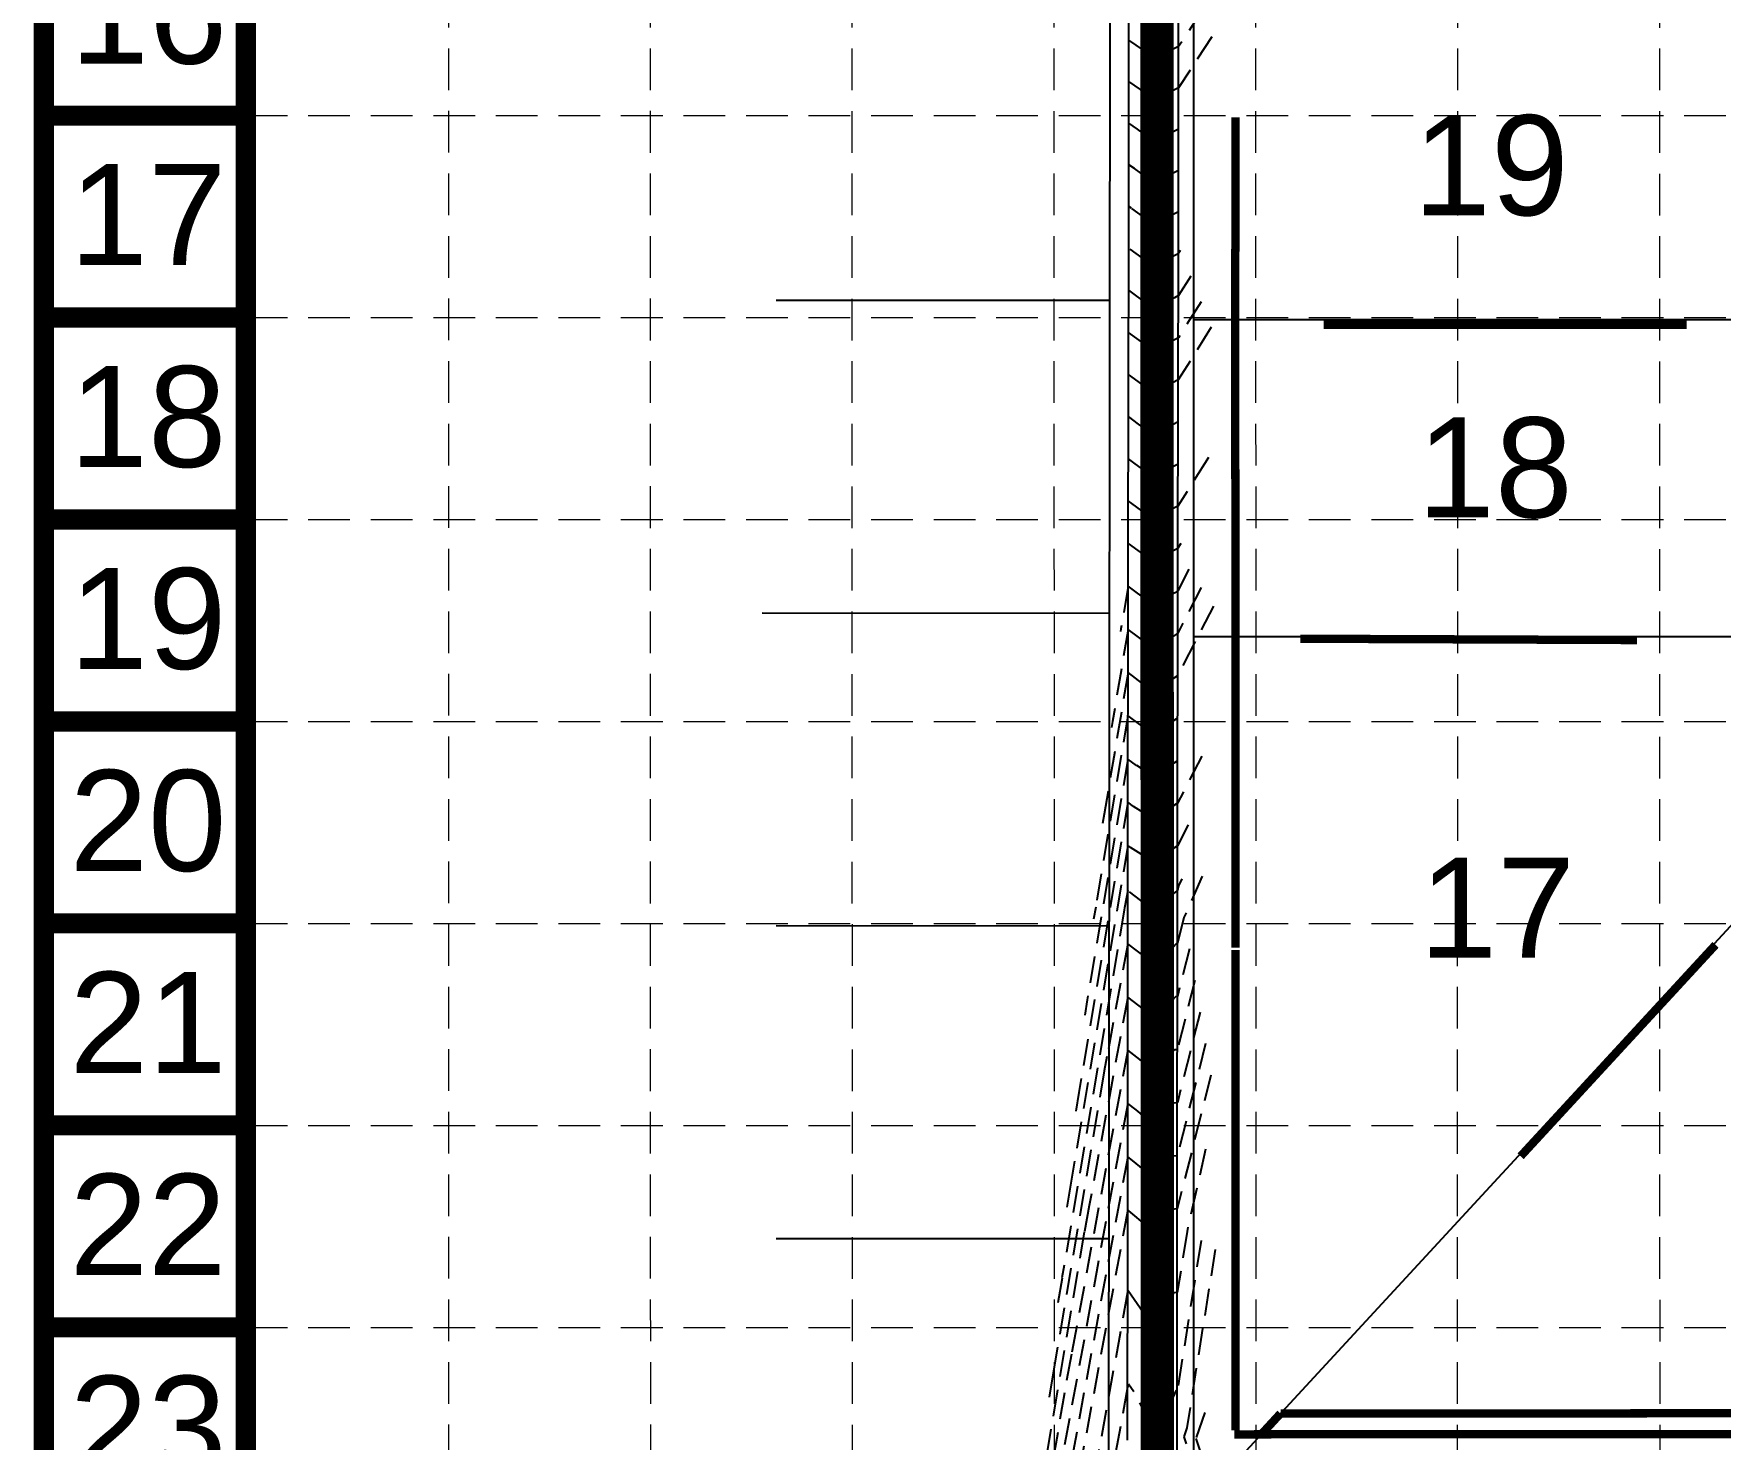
# Model space of a CAD drawing. Header units: feet. Extents: x 4586 to 6528, y 2127 to 5231.
# Drawn here: x 4585.7 to 4990.2, y 4088.3 to 4425.3 of the extents above; entities that cross this region are included whole.
import ezdxf
from ezdxf.enums import TextEntityAlignment as Align

# ---------------------------------------------------------------- set-up
doc = ezdxf.new("R2010")
doc.units = ezdxf.units.FT
doc.header["$LTSCALE"] = 80
doc.header["$MEASUREMENT"] = 0
for name, pattern in [('HIDDEN', [0.375, 0.25, -0.125]), ('PHANTOM2', [1.25, 0.625, -0.125, 0.125, -0.125, 0.125, -0.125]), ('TIGHT', [0.12, 0.08, -0.04])]:
    doc.linetypes.add(name, pattern=pattern)
for name, color, linetype in [('BASE', 7, 'CONTINUOUS'), ('CONT-MJR', 9, 'TIGHT'), ('CONT-MNR', 8, 'TIGHT'), ('GRID', 254, 'HIDDEN'), ('LIMITS OF DISTURBANCE', 1, 'HIDDEN'), ('LOTNUMS', 8, 'CONTINUOUS'), ('LOTS', 8, 'CONTINUOUS'), ('P-RW', 161, 'TIGHT'), ('PROPERTY', 7, 'PHANTOM2'), ('ROAD-LINE', 60, 'CONTINUOUS'), ('SHORES', 8, 'CONTINUOUS')]:
    doc.layers.add(name, color=color, linetype=linetype)
doc.styles.get("Standard").update_dxf_attribs({"font": 'ARIAL.TTF', "height": 6.4})

msp = doc.modelspace()

# ---------------------------------------------------------------- linework, layer by layer
at = {"layer": 'BASE', "const_width": 4.84}
for points in [[(6525.11, 2129.65), (6525.11, 5228.91), (4588.08, 5228.91), (4588.08, 2129.65)], [(6476.69, 2178.08), (6476.69, 5180.48), (4636.51, 5180.48), (4636.51, 2178.08)]]:
    msp.add_lwpolyline(points, close=True, dxfattribs=at)
for points in [[(4636.51, 4405.67), (4588.08, 4405.67)], [(4636.51, 4357.24), (4588.08, 4357.24)], [(4636.51, 4308.82), (4588.08, 4308.82)], [(4636.51, 4260.39), (4588.08, 4260.39)], [(4636.51, 4211.97), (4588.08, 4211.97)], [(4636.51, 4163.54), (4588.08, 4163.54)], [(4636.51, 4115.11), (4588.08, 4115.11)]]:
    msp.add_lwpolyline(points, dxfattribs=at)
at = {"layer": 'CONT-MJR', "color": 35, "extrusion": (-0.56755, -0.823339, 0), "elevation": -6361.09}
msp.add_lwpolyline([(1504.46, 485), (1503.72, 485)], dxfattribs=at)
at = {"layer": 'CONT-MJR', "color": 35, "extrusion": (-0.588008, -0.808855, 0), "elevation": -6396.8}
msp.add_lwpolyline([(1351.07, 485), (1344.56, 485)], dxfattribs=at)
at = {"layer": 'CONT-MJR', "color": 35, "extrusion": (0.43649, -0.899709, 0), "elevation": -1821.57}
msp.add_lwpolyline([(6285.76, 485), (6279.48, 485)], dxfattribs=at)
at = {"layer": 'CONT-MJR', "color": 35}
for points, elevation in [([(4854.61, 4379.81), (4854.18, 4379.65)], 485), ([(4850.64, 4331.7), (4848.22, 4333.48)], 490), ([(4856.58, 4330.35), (4854.14, 4329.15)], 490), ([(4848.13, 4282.47), (4844.4, 4260.38)], 495), ([(4848.07, 4230.65), (4834.3, 4149.18)], 500), ([(4854.44, 4227.02), (4854.04, 4226.81)], 500), ([(4854.08, 4163.93), (4850.07, 4167.23)], 505), ([(4834.3, 4149.18), (4833.42, 4143.95)], 500)]:
    msp.add_lwpolyline(points, dxfattribs=dict(at, elevation=elevation))
at = {"layer": 'CONT-MJR', "color": 35, "extrusion": (-0.58981, -0.807542, 0), "elevation": -6358.99}
msp.add_lwpolyline([(1366.55, 490), (1362.22, 490)], dxfattribs=at)
at = {"layer": 'CONT-MJR', "color": 35, "extrusion": (0.461429, -0.887177, 0), "elevation": -1600.82}
msp.add_lwpolyline([(6310.81, 490), (6306.8, 490)], dxfattribs=at)
at = {"layer": 'CONT-MJR', "color": 35, "extrusion": (0.889627, -0.456687, 0)}
for points, elevation in [([(6040.78, 495), (6028.49, 495)], 2368.29), ([(5988.76, 500), (5983.15, 500)], 2391.52)]:
    msp.add_lwpolyline(points, dxfattribs=dict(at, elevation=elevation))
at = {"layer": 'CONT-MJR', "color": 35, "extrusion": (0.597599, 0.801795, 0), "elevation": 6330.9}
msp.add_lwpolyline([(-1333.39, 495), (-1328.01, 495)], dxfattribs=at)
at = {"layer": 'CONT-MJR', "color": 35, "extrusion": (0.468578, -0.883422, 0), "elevation": -1504.95}
msp.add_lwpolyline([(6297.89, 495), (6292.89, 495)], dxfattribs=at)
at = {"layer": 'CONT-MJR', "color": 35, "extrusion": (0.541526, -0.840684, 0)}
for points, elevation in [([(6404.32, 495), (6402.51, 495)], -967.59), ([(6376.69, 500), (6370.09, 500)], -924.79)]:
    msp.add_lwpolyline(points, dxfattribs=dict(at, elevation=elevation))
at = {"layer": 'CONT-MJR', "color": 35, "extrusion": (-0.534526, -0.845152, 0)}
for points, elevation in [([(1815.63, 495), (1813.69, 495)], -6210.38), ([(1843.06, 500), (1836.72, 500)], -6166.9)]:
    msp.add_lwpolyline(points, dxfattribs=dict(at, elevation=elevation))
at = {"layer": 'CONT-MJR', "color": 35, "extrusion": (0.986014, -0.166661, 0), "elevation": 4066.61}
msp.add_lwpolyline([(5008.17, 495), (5006.73, 495)], dxfattribs=at)
at = {"layer": 'CONT-MJR', "color": 35, "extrusion": (-0.597599, -0.801795, 0), "elevation": -6289.32}
msp.add_lwpolyline([(1359.69, 500), (1358.93, 500)], dxfattribs=at)
at = {"layer": 'CONT-MJR', "color": 35, "extrusion": (0.970021, -0.243023, 0), "elevation": 3701.1}
msp.add_lwpolyline([(5247.49, 505), (5225.05, 505)], dxfattribs=at)
at = {"layer": 'CONT-MJR', "color": 35, "extrusion": (0.983302, -0.181983, 0), "elevation": 4008.44}
msp.add_lwpolyline([(4981.43, 505), (4884.03, 505)], dxfattribs=at)
at = {"layer": 'CONT-MJR', "color": 35, "extrusion": (-0.607854, -0.794049, 0), "elevation": -6257.12}
msp.add_lwpolyline([(1318.13, 505), (1315.58, 505)], dxfattribs=at)
at = {"layer": 'CONT-MJR', "color": 35, "extrusion": (0.747267, -0.664524, 0), "elevation": 860.7}
msp.add_lwpolyline([(6344.24, 505), (6339.52, 505)], dxfattribs=at)
at = {"layer": 'CONT-MJR', "color": 35, "extrusion": (0.078762, -0.996893, 0), "elevation": -3773.23}
msp.add_lwpolyline([(5173.21, 505), (5172.32, 505)], dxfattribs=at)
at = {"layer": 'CONT-MJR', "color": 35, "extrusion": (0.611903, -0.790933, 0), "elevation": -323.16}
msp.add_lwpolyline([(6389.52, 505), (6387.17, 505)], dxfattribs=at)
at = {"layer": 'CONT-MJR', "color": 35, "extrusion": (0.987532, -0.157418, 0), "elevation": 4157.59}
msp.add_lwpolyline([(4848.72, 510), (4805.43, 510)], dxfattribs=at)
at = {"layer": 'CONT-MJR', "color": 35, "extrusion": (0.94563, -0.325245, 0), "elevation": 3267.27}
msp.add_lwpolyline([(5450.01, 510), (5447.73, 510)], dxfattribs=at)
at = {"layer": 'CONT-MJR', "color": 35, "extrusion": (0.94818, 0.317734, 0), "elevation": 5908.72}
msp.add_lwpolyline([(2332.33, 510), (2330.52, 510)], dxfattribs=at)
at = {"layer": 'CONT-MNR', "color": 35, "extrusion": (0.839326, -0.543628, 0)}
for points, elevation in [([(6364.86, 481), (6353.86, 481)], 1675.3), ([(6360.17, 482), (6345.54, 482)], 1680.69)]:
    msp.add_lwpolyline(points, dxfattribs=dict(at, elevation=elevation))
at = {"layer": 'CONT-MNR', "color": 35}
for points, elevation in [([(4851.86, 4421.36), (4848.33, 4423.79)], 481), ([(4860.26, 4422.22), (4857.82, 4421.04)], 481), ([(4857.82, 4421.04), (4854.24, 4419.63)], 481), ([(4860.26, 4402.39), (4856.22, 4400.43)], 483), ([(4856.22, 4400.43), (4854.21, 4399.64)], 483), ([(4849.65, 4392.95), (4848.31, 4393.87)], 484), ([(4854.2, 4389.64), (4849.65, 4392.95)], 484), ([(4860.26, 4392.47), (4855.41, 4390.12)], 484), ([(4853.81, 4369.86), (4848.3, 4373.9)], 486), ([(4859.23, 4361.99), (4854.16, 4359.48)], 487), ([(4860.23, 4362.51), (4859.23, 4361.99)], 487), ([(4865.62, 4361.05), (4860.2, 4352.41)], 488), ([(4854.16, 4359.48), (4853.02, 4360.32)], 487), ([(4860.2, 4352.41), (4858.34, 4351.44)], 488), ([(4854.15, 4339.26), (4851.44, 4341.24)], 489), ([(4849.85, 4322.16), (4848.2, 4323.37)], 491), ([(4867.4, 4323.69), (4860.08, 4312.01)], 492), ([(4849.06, 4312.62), (4848.18, 4313.27)], 492), ([(4854.12, 4308.92), (4849.06, 4312.62)], 492), ([(4854.81, 4309.27), (4854.12, 4308.92)], 492), ([(4853.95, 4298.88), (4850.54, 4301.42)], 493), ([(4858.01, 4300.84), (4854.11, 4298.78)], 493), ([(4848.15, 4292.83), (4846.42, 4282.62)], 494), ([(4853.2, 4289.06), (4848.15, 4292.83)], 494), ([(4868.61, 4288.07), (4860.02, 4271.35)], 496), ([(4851.69, 4269.44), (4848.12, 4272.11)], 496), ([(4854.08, 4267.93), (4851.69, 4269.44)], 496), ([(4860.02, 4271.35), (4857.7, 4269.85)], 496), ([(4865.8, 4252.1), (4860, 4240.78)], 499), ([(4854.06, 4247.37), (4850.19, 4249.82)], 498), ([(4860.01, 4250.97), (4856.07, 4248.44)], 498), ([(4848.08, 4241.01), (4836.32, 4171.42)], 499), ([(4854.05, 4237.09), (4849.43, 4240.01)], 499), ([(4859.98, 4219.87), (4859.94, 4219.87)], 501), ([(4847.2, 4215.2), (4832.28, 4126.94)], 501), ([(4840.36, 4215.9), (4839.86, 4212.96)], 497), ([(4852.71, 4203.52), (4848.06, 4207.09)], 502), ([(4859.72, 4207.12), (4858.82, 4206.11)], 502), ([(4859.97, 4207.14), (4859.72, 4207.12)], 502), ([(4854.05, 4202.42), (4852.71, 4203.52)], 502), ([(4838.34, 4193.66), (4837.72, 4189.96)], 498), ([(4857.86, 4192.53), (4854.06, 4189.59)], 503), ([(4859.97, 4194.41), (4859.5, 4194.38)], 503), ([(4866.7, 4183.16), (4859.95, 4156.23)], 506), ([(4848.05, 4181.55), (4834.56, 4108.68)], 504), ([(4854.07, 4176.76), (4850.95, 4179.33)], 504), ([(4859.96, 4181.69), (4859.29, 4181.63)], 504), ([(4867.99, 4175.59), (4859.94, 4143.5)], 507), ([(4866.72, 4157.82), (4862.27, 4138.07)], 508), ([(4854.98, 4151.78), (4854.09, 4151.1)], 506), ([(4848.31, 4143.04), (4848.04, 4143.25)], 507), ([(4852.74, 4139.39), (4848.31, 4143.04)], 507), ([(4859.94, 4143.5), (4858.64, 4143.4)], 507), ([(4855.11, 4139.43), (4854.31, 4137.65)], 507), ([(4837.63, 4137.99), (4828.24, 4082.46)], 503), ([(4854.31, 4137.65), (4854.09, 4137.35)], 507), ([(4851.72, 4118.68), (4848.13, 4123.86)], 508), ([(4859, 4123.36), (4856.58, 4117.99)], 508), ([(4859.94, 4123.43), (4859, 4123.36)], 508), ([(4854.02, 4114.35), (4851.72, 4118.68)], 508), ([(4834.56, 4108.68), (4832.84, 4099.39)], 504), ([(4848.01, 4100.78), (4841.4, 4064.46)], 509), ([(4849.54, 4099.65), (4848.26, 4101.49)], 509), ([(4859.63, 4100.04), (4858.86, 4098.32)], 509)]:
    msp.add_lwpolyline(points, dxfattribs=dict(at, elevation=elevation))
at = {"layer": 'CONT-MNR', "color": 35, "extrusion": (-0.588008, -0.808855, 0)}
for points, elevation in [([(1327.6, 481), (1324.65, 481)], -6429.17), ([(1333.47, 482), (1329.63, 482)], -6421.08)]:
    msp.add_lwpolyline(points, dxfattribs=dict(at, elevation=elevation))
at = {"layer": 'CONT-MNR', "color": 35, "extrusion": (-0.56755, -0.823339, 0)}
for points, elevation in [([(1490.15, 482), (1486.75, 482)], -6385.74), ([(1494.92, 483), (1492.4, 483)], -6377.52)]:
    msp.add_lwpolyline(points, dxfattribs=dict(at, elevation=elevation))
at = {"layer": 'CONT-MNR', "color": 35, "extrusion": (0.366554, -0.930397, 0)}
for points, elevation in [([(6135.73, 482), (6132.72, 482)], -2323.37), ([(6126.68, 484), (6125.37, 484)], -2304.78)]:
    msp.add_lwpolyline(points, dxfattribs=dict(at, elevation=elevation))
at = {"layer": 'CONT-MNR', "color": 35, "extrusion": (-0.43649, 0.899709, 0), "elevation": 1848.34}
msp.add_lwpolyline([(-6298.75, 482), (-6295.15, 482)], dxfattribs=at)
at = {"layer": 'CONT-MNR', "color": 35, "extrusion": (0.588008, 0.808855, 0), "elevation": 6412.98}
msp.add_lwpolyline([(-1339.33, 483), (-1334.6, 483)], dxfattribs=at)
at = {"layer": 'CONT-MNR', "color": 35, "extrusion": (0.847268, -0.531166, 0)}
for points, elevation in [([(6287.17, 486), (6286.37, 486)], 1795.36), ([(6283.3, 487), (6277.8, 487)], 1800.7), ([(6275.56, 489), (6260.65, 489)], 1811.38), ([(6227.73, 493), (6226.36, 493)], 1832.74)]:
    msp.add_lwpolyline(points, dxfattribs=dict(at, elevation=elevation))
at = {"layer": 'CONT-MNR', "color": 35, "extrusion": (-0.58981, -0.807542, 0)}
for points, elevation in [([(1342.72, 486), (1342.27, 486)], -6391.67), ([(1354.63, 488), (1352.25, 488)], -6375.33), ([(1372.5, 491), (1367.21, 491)], -6350.82), ([(1379.99, 493), (1377.18, 493)], -6334.47)]:
    msp.add_lwpolyline(points, dxfattribs=dict(at, elevation=elevation))
at = {"layer": 'CONT-MNR', "color": 35, "extrusion": (0.443072, -0.896486, 0)}
for points, elevation in [([(6294.37, 486), (6287.74, 486)], -1766.53), ([(6283.44, 488), (6278.77, 488)], -1748.41), ([(6277.98, 489), (6274.28, 489)], -1739.35), ([(6267.05, 491), (6265.3, 491)], -1721.23)]:
    msp.add_lwpolyline(points, dxfattribs=dict(at, elevation=elevation))
at = {"layer": 'CONT-MNR', "color": 35, "extrusion": (0.461429, -0.887177, 0)}
for points, elevation in [([(6329.56, 486), (6329.39, 486)], -1636.61), ([(6315.5, 489), (6312.44, 489)], -1609.77), ([(6306.12, 491), (6301.15, 491)], -1591.88), ([(6296.75, 493), (6294.45, 493)], -1573.98)]:
    msp.add_lwpolyline(points, dxfattribs=dict(at, elevation=elevation))
at = {"layer": 'CONT-MNR', "color": 35, "extrusion": (-0.59109, -0.806606, 0)}
for points, elevation in [([(1337.13, 487), (1331.26, 487)], -6385.63), ([(1342.13, 488), (1337.21, 488)], -6377.47), ([(1347.13, 489), (1343.17, 489)], -6369.3)]:
    msp.add_lwpolyline(points, dxfattribs=dict(at, elevation=elevation))
at = {"layer": 'CONT-MNR', "color": 35, "extrusion": (-0.461429, 0.887177, 0), "elevation": 1582.93}
msp.add_lwpolyline([(-6301.44, 492), (-6295.5, 492)], dxfattribs=at)
at = {"layer": 'CONT-MNR', "color": 35, "extrusion": (0.59109, 0.806606, 0), "elevation": 6336.65}
msp.add_lwpolyline([(-1367.13, 493), (-1367, 493)], dxfattribs=at)
at = {"layer": 'CONT-MNR', "color": 35, "extrusion": (-0.534526, -0.845152, 0)}
for points, elevation in [([(1804.65, 493), (1804.47, 493)], -6227.77), ([(1810.14, 494), (1809.08, 494)], -6219.07)]:
    msp.add_lwpolyline(points, dxfattribs=dict(at, elevation=elevation))
at = {"layer": 'CONT-MNR', "color": 35, "extrusion": (0.889627, -0.456687, 0), "elevation": 2363.65}
msp.add_lwpolyline([(6043.34, 494), (6037.56, 494)], dxfattribs=at)
at = {"layer": 'CONT-MNR', "color": 35, "extrusion": (0.468578, -0.883422, 0)}
for points, elevation in [([(6303.63, 494), (6297.72, 494)], -1514.03), ([(6292.16, 496), (6288.06, 496)], -1495.87), ([(6286.42, 497), (6283.24, 497)], -1486.79), ([(6280.68, 498), (6278.41, 498)], -1477.71), ([(6274.95, 499), (6273.58, 499)], -1468.64)]:
    msp.add_lwpolyline(points, dxfattribs=dict(at, elevation=elevation))
at = {"layer": 'CONT-MNR', "color": 35, "extrusion": (0.541526, -0.840684, 0)}
for points, elevation in [([(6409.84, 494), (6408.99, 494)], -976.15), ([(6382.22, 499), (6376.57, 499)], -933.35)]:
    msp.add_lwpolyline(points, dxfattribs=dict(at, elevation=elevation))
at = {"layer": 'CONT-MNR', "color": 35, "extrusion": (0.986014, -0.166661, 0)}
for points, elevation in [([(5030.43, 494), (5029.77, 494)], 4064.9), ([(5020.35, 496), (4985.9, 496)], 4068.33), ([(5010.13, 497), (4963.63, 497)], 4070.04), ([(4999.91, 498), (4941.37, 498)], 4071.76), ([(4985.9, 496), (4983.69, 496)], 4068.33), ([(4925.22, 502), (4852.31, 502)], 4078.62), ([(4919.1, 499), (4914.58, 499)], 4073.47), ([(4874.57, 501), (4868.5, 501)], 4076.9), ([(4852.31, 502), (4845.46, 502)], 4078.62), ([(4847.5, 504), (4807.78, 504)], 4082.05)]:
    msp.add_lwpolyline(points, dxfattribs=dict(at, elevation=elevation))
at = {"layer": 'CONT-MNR', "color": 35, "extrusion": (-0.597599, -0.801795, 0)}
for points, elevation in [([(1343.91, 497), (1340.38, 497)], -6314.27), ([(1349.17, 498), (1346.56, 498)], -6305.95), ([(1354.43, 499), (1352.75, 499)], -6297.63)]:
    msp.add_lwpolyline(points, dxfattribs=dict(at, elevation=elevation))
at = {"layer": 'CONT-MNR', "color": 35, "extrusion": (0.534526, 0.845152, 0), "elevation": 6192.99}
msp.add_lwpolyline([(-1826.6, 497), (-1822.9, 497)], dxfattribs=at)
at = {"layer": 'CONT-MNR', "color": 35, "extrusion": (-0.541526, 0.840684, 0), "elevation": 950.47}
msp.add_lwpolyline([(-6393.27, 497), (-6389.54, 497)], dxfattribs=at)
at = {"layer": 'CONT-MNR', "color": 35, "extrusion": (0.915598, -0.402095, 0)}
for points, elevation in [([(5823.4, 502), (5812.58, 502)], 2757.03), ([(5820.86, 501), (5818.98, 501)], 2752.81)]:
    msp.add_lwpolyline(points, dxfattribs=dict(at, elevation=elevation))
at = {"layer": 'CONT-MNR', "color": 35, "extrusion": (0.983302, -0.181983, 0)}
for points, elevation in [([(5031.65, 501), (5027.46, 501)], 3999.17), ([(5027.46, 501), (5026.92, 501)], 3999.17), ([(5019.1, 502), (4991.6, 502)], 4001.49), ([(5006.54, 503), (4955.74, 503)], 4003.81), ([(4991.6, 502), (4988.09, 502)], 4001.49), ([(4968.88, 506), (4848.17, 506)], 4010.76), ([(4956.32, 507), (4812.31, 507)], 4013.08), ([(4955.74, 503), (4949.26, 503)], 4003.81)]:
    msp.add_lwpolyline(points, dxfattribs=dict(at, elevation=elevation))
at = {"layer": 'CONT-MNR', "color": 35, "extrusion": (0.607854, 0.794049, 0), "elevation": 6297.68}
msp.add_lwpolyline([(-1291.51, 501), (-1284.55, 501)], dxfattribs=at)
at = {"layer": 'CONT-MNR', "color": 35, "extrusion": (0.611903, -0.790933, 0)}
for points, elevation in [([(6425.8, 501), (6418.54, 501)], -363.78), ([(6416.73, 502), (6410.7, 502)], -353.63)]:
    msp.add_lwpolyline(points, dxfattribs=dict(at, elevation=elevation))
at = {"layer": 'CONT-MNR', "color": 35, "extrusion": (0.747267, -0.664524, 0)}
for points, elevation in [([(6382.91, 501), (6382.68, 501)], 827.47), ([(6363.58, 503), (6361.1, 503)], 844.08), ([(6353.91, 504), (6350.31, 504)], 852.39), ([(6334.57, 506), (6328.74, 506)], 869.01), ([(6324.9, 507), (6319.59, 507)], 877.31)]:
    msp.add_lwpolyline(points, dxfattribs=dict(at, elevation=elevation))
at = {"layer": 'CONT-MNR', "color": 35, "extrusion": (0.970021, -0.243023, 0)}
for points, elevation in [([(5275.57, 501), (5274.45, 501)], 3688.75), ([(5268.55, 502), (5262.1, 502)], 3691.84), ([(5261.53, 503), (5249.75, 503)], 3694.93), ([(5254.51, 504), (5237.4, 504)], 3698.02)]:
    msp.add_lwpolyline(points, dxfattribs=dict(at, elevation=elevation))
at = {"layer": 'CONT-MNR', "color": 35, "extrusion": (-0.635941, -0.771738, 0)}
for points, elevation in [([(1065.39, 501), (1064.82, 501)], -6339.95), ([(1081.73, 503), (1078.84, 503)], -6320.16), ([(1106.23, 506), (1099.88, 506)], -6290.47)]:
    msp.add_lwpolyline(points, dxfattribs=dict(at, elevation=elevation))
at = {"layer": 'CONT-MNR', "color": 35, "extrusion": (-0.607854, -0.794049, 0)}
for points, elevation in [([(1304.82, 503), (1300.06, 503)], -6277.4), ([(1311.47, 504), (1307.82, 504)], -6267.26), ([(1324.78, 506), (1323.33, 506)], -6246.98)]:
    msp.add_lwpolyline(points, dxfattribs=dict(at, elevation=elevation))
at = {"layer": 'CONT-MNR', "color": 35, "extrusion": (-0.611903, 0.790933, 0), "elevation": 333.32}
msp.add_lwpolyline([(-6398.59, 504), (-6395.02, 504)], dxfattribs=at)
at = {"layer": 'CONT-MNR', "color": 35, "extrusion": (0.078762, -0.996893, 0)}
for points, elevation in [([(5172.2, 506), (5171.1, 506)], -3760.54), ([(5167.76, 509), (5167.46, 509)], -3704.55)]:
    msp.add_lwpolyline(points, dxfattribs=dict(at, elevation=elevation))
at = {"layer": 'CONT-MNR', "color": 35, "extrusion": (0.821556, 0.570128, 0), "elevation": 6346.78}
msp.add_lwpolyline([(632.01, 507), (634.06, 507)], dxfattribs=at)
at = {"layer": 'CONT-MNR', "color": 35, "extrusion": (0.88342, 0.468581, 0)}
for points, elevation in [([(1380.48, 507), (1380.89, 507)], 6226.89), ([(1339.92, 509), (1349.31, 509)], 6205.2)]:
    msp.add_lwpolyline(points, dxfattribs=dict(at, elevation=elevation))
at = {"layer": 'CONT-MNR', "color": 35, "extrusion": (0.987532, -0.157418, 0)}
for points, elevation in [([(4850.3, 509), (4813.98, 509)], 4153.92), ([(4851.89, 508), (4837.06, 508)], 4150.24)]:
    msp.add_lwpolyline(points, dxfattribs=dict(at, elevation=elevation))
at = {"layer": 'CONT-MNR', "color": 35, "extrusion": (0.983834, -0.179085, 0), "elevation": 4031.18}
msp.add_lwpolyline([(4925.11, 508), (4822.29, 508)], dxfattribs=at)
at = {"layer": 'CONT-MNR', "color": 35, "extrusion": (0.94287, -0.333162, 0)}
for points, elevation in [([(5503.47, 508), (5503.16, 508)], 3197.24), ([(5482.42, 509), (5481.67, 509)], 3204.82)]:
    msp.add_lwpolyline(points, dxfattribs=dict(at, elevation=elevation))
at = {"layer": 'CONT-MNR', "color": 35, "extrusion": (0.816508, -0.577334, 0)}
for points, elevation in [([(6166.24, 508), (6161.79, 508)], 1587.98), ([(6151.5, 509), (6142.97, 509)], 1601.2)]:
    msp.add_lwpolyline(points, dxfattribs=dict(at, elevation=elevation))
at = {"layer": 'CONT-MNR', "color": 35, "extrusion": (0.94563, -0.325245, 0), "elevation": 3270.14}
msp.add_lwpolyline([(5454.9, 511), (5448.3, 511)], dxfattribs=at)
at = {"layer": 'CONT-MNR', "color": 35, "extrusion": (0.94818, 0.317734, 0), "elevation": 5911.35}
msp.add_lwpolyline([(2331.04, 511), (2327.95, 511)], dxfattribs=at)
at = {"layer": 'GRID', "color": 252, "linetype": 'HIDDEN', "lineweight": 0, "ltscale": 0.5}
for p, q in [((4685.37, 2371.79), (4685.11, 5178.66)), ((4734, 2371.78), (4733.4, 5178.64)), ((4782.29, 2371.77), (4781.84, 5178.51)), ((4830.97, 2371.77), (4830.2, 5178.44)), ((4878.95, 2371.76), (4878.75, 5178.81)), ((4927.08, 2371.75), (4927.23, 5178.72)), ((4975.87, 2371.74), (4975.61, 5178.55)), ((4636.51, 4405.67), (6476.69, 4405.67)), ((4636.51, 4357.24), (6476.69, 4357.24)), ((4636.51, 4308.82), (6476.69, 4308.82)), ((4636.51, 4260.39), (6476.69, 4260.39)), ((4636.51, 4211.97), (6476.69, 4211.97)), ((4636.51, 4163.54), (6476.69, 4163.54)), ((4636.51, 4115.11), (6476.69, 4115.11))]:
    msp.add_line(p, q, dxfattribs=at)
at = {"layer": 'LIMITS OF DISTURBANCE', "ltscale": 2, "const_width": 8}
msp.add_lwpolyline([(4862.17, 2991.48), (4859.02, 3764.55), (5060.14, 3763.36), (5059.71, 4080.71), (4859.58, 4081.13), (4855.15, 4081.34), (4855.08, 4364.06), (4855.09, 4610.73)], dxfattribs=at)
at = {"layer": 'LOTS', "color": 7}
for p, q in [((4863.92, 4356.75), (5006.82, 4356.75)), ((4863.92, 4280.75), (4994.07, 4280.75)), ((5007.76, 4227.77), (4876.38, 4085.45))]:
    msp.add_line(p, q, dxfattribs=at)
at = {"layer": 'P-RW', "color": 41, "const_width": 2}
for points, elevation in [([(4873.83, 4361.61), (4873.92, 4405.26)], 485), ([(4873.83, 4361.61), (4873.92, 4206.12)], 485), ([(4873.87, 4205.61), (4873.92, 4090.45)], 490), ([(4873.92, 4091.93), (4873.92, 4090.45)], 490)]:
    msp.add_lwpolyline(points, dxfattribs=dict(at, elevation=elevation))
for points in [[(4982.07, 4355.5), (4895.08, 4355.5)], [(4970.2, 4279.91), (4889.48, 4280.23)], [(4989.03, 4206.83), (4942.28, 4156.13)], [(4884.69, 4094.45), (4880.08, 4089.45)], [(4884.69, 4094.45), (4880.08, 4089.45)], [(5063.62, 4094.53), (4884.69, 4094.45)], [(5063.62, 4089.53), (4873.62, 4089.45)], [(5063.62, 4089.53), (4873.62, 4089.45)]]:
    msp.add_lwpolyline(points, dxfattribs=at)
at = {"layer": 'PROPERTY', "linetype": 'Continuous'}
msp.add_line((4863.92, 4085.44), (4863.92, 4608.55), dxfattribs=at)
at = {"layer": 'ROAD-LINE', "color": 7}
msp.add_line((4859.81, 3747.87), (4859.93, 4089.08), dxfattribs=at)
for points in [[(4848, 4088.02, 509.56), (4848.04, 4139.29, 507.31), (4848.06, 4222.15, 500.82), (4848.16, 4301.75, 493.14), (4848.3, 4375.52, 485.84), (4848.35, 4452.82, 478.09)], [(4859.93, 4089.08, 509.47), (4859.94, 4139.55, 507.31), (4859.98, 4222.55, 500.79), (4860.05, 4300.8, 493.11), (4860.26, 4374.32, 485.83), (4860.26, 4452.27, 477.97)]]:
    msp.add_polyline3d(points, dxfattribs=at)
at = {"layer": 'SHORES'}
for p, q in [((4843.92, 4608.08), (4843.37, 3986.3)), ((4843.7, 4361.3), (4763.75, 4361.37)), ((4843.64, 4286.3), (4760.34, 4286.37)), ((4843.57, 4211.3), (4763.75, 4211.37)), ((4843.5, 4136.3), (4763.75, 4136.37))]:
    msp.add_line(p, q, dxfattribs=at)

# ---------------------------------------------------------------- texts
at = {"layer": 'BASE'}
for s, p in [('16', (4613.24, 4430.22)), ('17', (4613.07, 4381.93)), ('18', (4613.07, 4333.51)), ('19', (4613.07, 4285.08)), ('20', (4613.07, 4236.65)), ('21', (4613.07, 4188.23)), ('22', (4613.07, 4139.8)), ('23', (4613.07, 4091.38))]:
    msp.add_text(s, height=24.213, dxfattribs=at).set_placement(p, align=Align.MIDDLE_CENTER)
at = {"layer": 'LOTNUMS', "color": 7}
for s, p in [('19', (4935.17, 4393.77)), ('18', (4936.13, 4321.3)), ('17', (4936.65, 4215.74))]:
    msp.add_text(s, height=24, dxfattribs=at).set_placement(p, align=Align.MIDDLE_CENTER)

doc.saveas('drawing.dxf')
